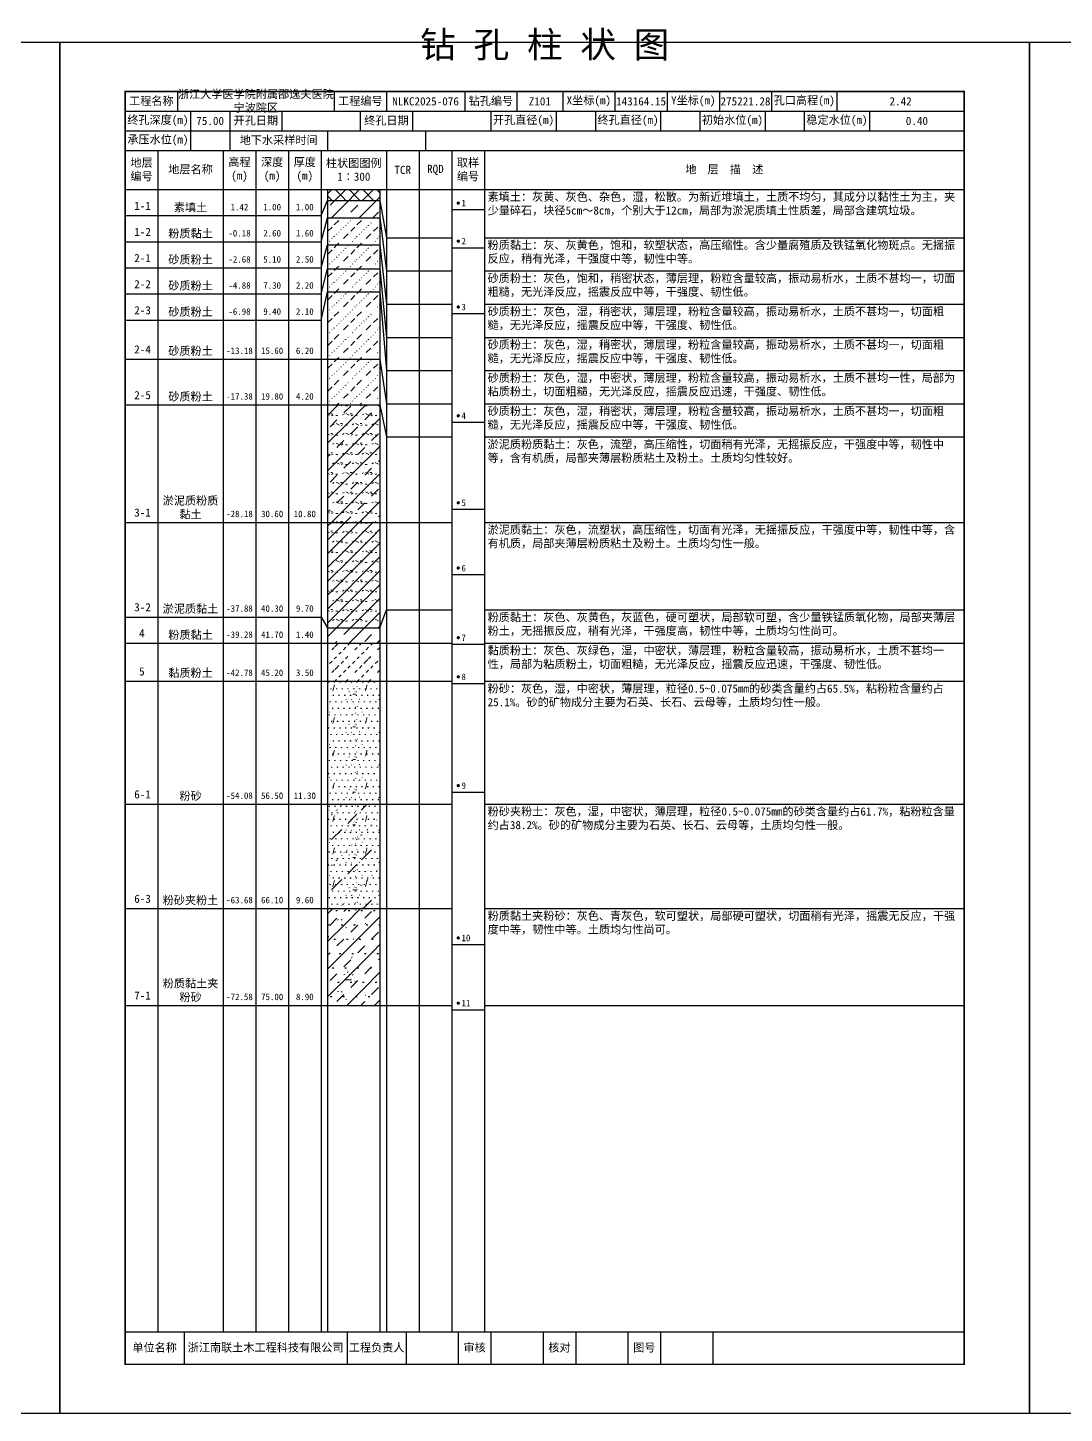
# Model space of a CAD drawing. Extents: x 297 to 65340, y 0 to 425.
# Drawn here: x 62360.1 to 62677.6, y 0 to 424.6 of the extents above; entities that cross this region are included whole.
import ezdxf
from ezdxf.enums import TextEntityAlignment as Align

# ---------------------------------------------------------------- set-up
doc = ezdxf.new("R2010")
doc.units = 0
doc.layers.get('0').update_dxf_attribs({"linetype": 'CONTINUOUS'})
doc.layers.add('FRAME', color=7, linetype='CONTINUOUS')
doc.layers.add('STRATUM', color=7, linetype='CONTINUOUS')
doc.layers.add('HATCH', color=7, linetype='CONTINUOUS', lineweight=13)
doc.styles.add('ST', font='')
doc.styles.get('ST').set_extended_font_data('SimSun')
pattern_1 = [(45, (0, 0), (-4.2426407, 4.2426407), [10, 0]), (45, (1.061, -3.182), (-2.12132034, 6.36396103), [3, -3])]
pattern_2 = [(45.000006, (0, 0), (-7.3e-07, 6.99998237), [1.971956, -7.927535]), (45.000006, (2.813, 2.829), (-7.3e-07, 6.99998237), [1.99367, -7.905828]), (45.000006, (5.0675, 5.082), (-7.3e-07, 6.99998237), [1.813609, -8.085882]), (26.565052, (0, 3.5), (7.00000042, 7.00000017), [0.0965, -15.555976]), (36.869899, (0.7, 4.2), (6.999999835, 7.000000165), [0.197747, -34.802253]), (315.00001, (3.5, 6.976), (6.99998237, 1.22e-06), [0.033054, -9.866441]), (26.565052, (3.5, 0), (7.00000042, 7.00000017), [0.144749, -15.507727]), (26.565052, (4.2, 0.7), (7.00000042, 7.00000017), [0.10528, -15.547196]), (90.000004, (4.55, 1.05), (-7, -5e-07), [0.028767, -6.971233]), (26.565052, (4.9, 1.4), (7.00000042, 7.00000017), [0.091014, -31.213938]), (36.869899, (5.6, 2.1), (6.999999835, 7.000000165), [0.110692, -34.889308]), (45.000002, (6.3, 2.8), (-2.4e-07, 6.99998237), [0.109112, -9.790383]), (315.00001, (6.914, 3.548), (6.99998237, 1.22e-06), [0.033054, -9.866441]), (36.869898, (1.4, 4.9), (6.999999957, 7.000000043), [0.10224, -34.89776]), (53.130103, (2.1, 5.6), (13.999999763, 21.000000158), [0.134384, -34.865616]), (53.130103, (2.8, 6.3), (13.999999763, 21.000000158), [0.126246, -34.873754])]
pattern_3 = [(82.875, (-0.8346, -1.206), (0.00036925, 10.000176442), [0.08929, -80.53371]), (143.13, (-0.7336, -1.2818), (-29.99996427, 20.00005359), [0.12627, -49.87373]), (172.875, (-0.5564, -1.304), (-70.000245666, 9.999660329), [0.17857, -80.44443]), (206.565, (-0.378, -1.2147), (-9.99970493, -9.99968706), [0.19954, -22.16046]), (243.435, (-0.2887, -1.0363), (8.93e-06, -9.999696), [0.19954, -22.16146]), (255.964, (-0.1994, -0.679), (-0.00020004, -9.99950129), [0.36813, -40.86287]), (255.964, (0.1106, 0.561), (-0.00020004, -9.99950129), [1.27838, -39.95262]), (255.964, (0.179, 0.835), (-0.00020004, -9.99950129), [0.28235, -40.94865]), (216.87, (0.3694, 1.0892), (-9.999982136, -10.000017864), [0.12627, -49.87373]), (243.435, (0.2683, 1.0135), (8.93e-06, -9.999696), [0.19954, -22.16146]), (206.565, (0.548, 1.1785), (-9.99970493, -9.99968706), [0.19954, -22.16046]), (172.875, (0.725, 1.1563), (-70.000245666, 9.999660329), [0.17857, -80.44443]), (143.13, (0.826, 1.0806), (-29.99996427, 20.00005359), [0.12627, -49.87373]), (82.875, (0.815, 0.992), (0.00036925, 10.000176442), [0.08929, -80.53371]), (0, (-0.33, 0.34), (0, 10), [0.89286, -9.10714]), (0, (0.025, 0), (1, 2), [0, -1.75]), (0, (0, 0.025), (1, 2), [0, -1.75]), (0, (0, 0), (1, 2), [0, -1.75]), (0, (-0.025, 0), (1, 2), [0, -1.75]), (0, (0, -0.025), (1, 2), [0, -1.75])]

# ---------------------------------------------------------------- blocks, each defined once
blk = doc.blocks.new('SolidCircle')
at = {"const_width": 0.5}
blk.add_lwpolyline([(-0.25, 0, 1), (0.25, 0, 1)], format="xyb", close=True, dxfattribs=at)

msp = doc.modelspace()

# ---------------------------------------------------------------- hatches: boundary and pattern name
at = {"layer": 'HATCH'}
h = msp.add_hatch(dxfattribs=at)
h.set_pattern_fill('STT', color=256, style=0)
h.set_pattern_definition([(45, (0, 0), (-2.12132034, 2.12132034), [10, 0]), (135, (0, 0), (-2.12132034, -2.12132034), [10, 0])])
h.paths.add_polyline_path([(62468, 375), (62452, 375), (62452, 371.67), (62468, 371.67)])
h = msp.add_hatch(dxfattribs=at)
h.set_pattern_fill('FZNT', color=256, style=0)
h.set_pattern_definition(pattern_1)
h.paths.add_polyline_path([(62468, 371.67), (62452, 371.67), (62452, 366.33), (62468, 366.33)])
h = msp.add_hatch(dxfattribs=at)
h.set_pattern_fill('SZFT', color=256, style=0)
h.set_pattern_definition(pattern_2)
h.paths.add_polyline_path([(62468, 366.33), (62452, 366.33), (62452, 358), (62468, 358)])
h = msp.add_hatch(dxfattribs=at)
h.set_pattern_fill('SZFT', color=256, style=0)
h.set_pattern_definition(pattern_2)
h.paths.add_polyline_path([(62468, 358), (62452, 358), (62452, 350.67), (62468, 350.67)])
h = msp.add_hatch(dxfattribs=at)
h.set_pattern_fill('SZFT', color=256, style=0)
h.set_pattern_definition(pattern_2)
h.paths.add_polyline_path([(62468, 350.67), (62452, 350.67), (62452, 343.67), (62468, 343.67)])
h = msp.add_hatch(dxfattribs=at)
h.set_pattern_fill('SZFT', color=256, style=0)
h.set_pattern_definition(pattern_2)
h.paths.add_polyline_path([(62468, 343.67), (62452, 343.67), (62452, 323), (62468, 323)])
h = msp.add_hatch(dxfattribs=at)
h.set_pattern_fill('SZFT', color=256, style=0)
h.set_pattern_definition(pattern_2)
h.paths.add_polyline_path([(62468, 323), (62452, 323), (62452, 309), (62468, 309)])
h = msp.add_hatch(dxfattribs=at)
h.set_pattern_fill('YNFNT', color=256, style=0)
h.set_pattern_definition([(45, (0, 0), (-4.2426407, 4.2426407), [10, 0]), (45, (1.061, -3.182), (-2.12132034, 6.36396103), [3, -3]), (26.565, (1.0741, -0.2536), (5.99982296, 5.99981224), [0.567, -12.849]), (0, (0.507, -0.2536), (0, 6), [0.567, -5.433]), (26.565, (-1.5813, 0), (5.99982296, 5.99981224), [0.567, -12.849]), (0, (-1.074, 0.2536), (0, 6), [0.567, -5.433]), (153.435, (0.5071, -0.2536), (-5.9998176, -5.36e-06), [1.134, -12.2826]), (26.565, (4.0741, 2.7464), (5.99982296, 5.99981224), [0.567, -12.849]), (0, (3.507, 2.7464), (0, 6), [0.567, -5.433]), (26.565, (1.4187, 3), (5.99982296, 5.99981224), [0.567, -12.849]), (0, (1.926, 3.2536), (0, 6), [0.567, -5.433]), (153.435, (3.5071, 2.7464), (-5.9998176, -5.36e-06), [1.134, -12.2826])])
h.paths.add_polyline_path([(62468, 309), (62452, 309), (62452, 273), (62468, 273)])
h = msp.add_hatch(dxfattribs=at)
h.set_pattern_fill('YNNT', color=256, style=0)
h.set_pattern_definition([(45, (0, 0), (-2.12132034, 2.12132034), [10, 0]), (26.565, (1.0741, -0.2536), (5.99982296, 5.99981224), [0.567, -12.849]), (0, (0.507, -0.2536), (0, 6), [0.567, -5.433]), (26.565, (-1.5813, 0), (5.99982296, 5.99981224), [0.567, -12.849]), (0, (-1.074, 0.2536), (0, 6), [0.567, -5.433]), (153.435, (0.5071, -0.2536), (-5.9998176, -5.36e-06), [1.134, -12.2826]), (26.565, (4.0741, 2.7464), (5.99982296, 5.99981224), [0.567, -12.849]), (0, (3.507, 2.7464), (0, 6), [0.567, -5.433]), (26.565, (1.4187, 3), (5.99982296, 5.99981224), [0.567, -12.849]), (0, (1.926, 3.2536), (0, 6), [0.567, -5.433]), (153.435, (3.5071, 2.7464), (-5.9998176, -5.36e-06), [1.134, -12.2826])])
h.paths.add_polyline_path([(62468, 273), (62452, 273), (62452, 240.67), (62468, 240.67)])
h = msp.add_hatch(dxfattribs=at)
h.set_pattern_fill('FZNT', color=256, style=0)
h.set_pattern_definition(pattern_1)
h.paths.add_polyline_path([(62468, 240.67), (62452, 240.67), (62452, 236), (62468, 236)])
h = msp.add_hatch(dxfattribs=at)
h.set_pattern_fill('NZFT', color=256, style=0)
h.set_pattern_definition([(45.000005, (0, 0), (-6e-07, 6.99998237), [0.947297, -8.952198]), (45.000005, (1.4, 1.4), (-6e-07, 6.99998237), [0.986898, -8.912597]), (45.000005, (2.8, 2.8), (-6e-07, 6.99998237), [1.060182, -8.839313]), (45.000005, (4.2, 4.2), (-6e-07, 6.99998237), [0.949178, -8.950318]), (45.000005, (5.6, 5.6), (-6e-07, 6.99998237), [1.036501, -8.862994]), (45.000005, (3.5, 0), (-6e-07, 6.99998237), [1.013348, -8.886147]), (45.000005, (4.9, 1.4), (-6e-07, 6.99998237), [1.078956, -12.120371]), (45.000005, (6.3, 2.8), (-6e-07, 6.99998237), [0.998824, -8.900671]), (45.000003, (0.7, 4.2), (-3.7e-07, 6.99998237), [1.05533, -8.844165]), (45.000003, (2.1, 5.6), (-3.7e-07, 6.99998237), [1.036501, -8.862994])])
h.paths.add_polyline_path([(62468, 236), (62452, 236), (62452, 224.33), (62468, 224.33)])
h = msp.add_hatch(dxfattribs=at)
h.set_pattern_fill('FS', color=256, style=0)
h.set_pattern_definition(pattern_3)
h.paths.add_polyline_path([(62468, 224.33), (62452, 224.33), (62452, 186.67), (62468, 186.67)])
h = msp.add_hatch(dxfattribs=at)
h.set_pattern_fill('FS', color=256, style=0)
h.set_pattern_definition(pattern_3)
h.paths.add_polyline_path([(62468, 186.67), (62452, 186.67), (62452, 154.67), (62468, 154.67)])
h = msp.add_hatch(dxfattribs=at)
h.set_pattern_fill('SZFT', color=256, scale=2.2, style=0)
h.set_pattern_definition([(45.000006, (0, 0), (-1.6e-06, 15.3999612), [4.3383032, -17.440577]), (45.000006, (6.188, 6.223), (-1.6e-06, 15.3999612), [4.386074, -17.3928216]), (45.000006, (11.148, 11.181), (-1.6e-06, 15.3999612), [3.9899398, -17.7889404]), (26.565052, (0, 7.7), (15.4000009, 15.4000004), [0.2123, -34.2231472]), (36.869899, (1.54, 9.24), (15.39999964, 15.40000036), [0.4350434, -76.5649566]), (315.00001, (7.7, 15.347), (15.3999612, 2.7e-06), [0.0727188, -21.7061702]), (26.565052, (7.7, 0), (15.4000009, 15.4000004), [0.3184478, -34.1169994]), (26.565052, (9.24, 1.54), (15.4000009, 15.4000004), [0.231616, -34.2038312]), (90.000004, (10.01, 2.31), (-15.4, -1e-06), [0.0632874, -15.3367126]), (26.565052, (10.78, 3.08), (15.4000009, 15.4000004), [0.200231, -68.6706636]), (36.869899, (12.32, 4.62), (15.39999964, 15.40000036), [0.2435224, -76.7564776]), (45.000002, (13.86, 6.16), (-5e-07, 15.3999612), [0.2400464, -21.5388426]), (315.00001, (15.211, 7.805), (15.3999612, 2.7e-06), [0.0727188, -21.7061702]), (36.869898, (3.08, 10.78), (15.3999999, 15.4000001), [0.224928, -76.775072]), (53.130103, (4.62, 12.32), (30.79999948, 46.20000035), [0.2956448, -76.7043552]), (53.130103, (6.16, 13.86), (30.79999948, 46.20000035), [0.2777412, -76.7222588])])
h.paths.add_polyline_path([(62468, 186.67), (62452, 186.67), (62452, 154.67), (62468, 154.67)])
h = msp.add_hatch(dxfattribs=at)
h.set_pattern_fill('FZNT', color=256, style=0)
h.set_pattern_definition(pattern_1)
h.paths.add_polyline_path([(62468, 154.67), (62452, 154.67), (62452, 125), (62468, 125)])
h = msp.add_hatch(dxfattribs=at)
h.set_pattern_fill('FS', color=256, scale=2.2, style=0)
h.set_pattern_definition([(82.875, (-1.8361, -2.6533), (0.00081235, 22.00038817), [0.196438, -177.174162]), (143.13, (-1.614, -2.82), (-65.9999214, 44.0001179), [0.277794, -109.722206]), (172.875, (-1.224, -2.8687), (-154.00054047, 21.99925272), [0.392854, -176.977746]), (206.565, (-0.831, -2.672), (-21.9993508, -21.9993115), [0.438988, -48.753012]), (243.435, (-0.635, -2.28), (1.96e-05, -21.9993312), [0.438988, -48.755212]), (255.964, (-0.4387, -1.494), (-0.0004401, -21.99890283), [0.809886, -89.898314]), (255.964, (0.2434, 1.2344), (-0.0004401, -21.99890283), [2.812436, -87.895764]), (255.964, (0.394, 1.837), (-0.0004401, -21.99890283), [0.62117, -90.08703]), (216.87, (0.8126, 2.3963), (-21.9999607, -22.0000393), [0.277794, -109.722206]), (243.435, (0.59, 2.23), (1.96e-05, -21.9993312), [0.438988, -48.755212]), (206.565, (1.205, 2.593), (-21.9993508, -21.9993115), [0.438988, -48.753012]), (172.875, (1.595, 2.544), (-154.00054047, 21.99925272), [0.392854, -176.977746]), (143.13, (1.8173, 2.3772), (-65.9999214, 44.0001179), [0.277794, -109.722206]), (82.875, (1.793, 2.1823), (0.00081235, 22.00038817), [0.196438, -177.174162]), (0, (-0.725, 0.748), (0, 22), [1.964292, -20.035708]), (0, (0.055, 0), (2.2, 4.4), [0, -3.85]), (0, (0, 0.055), (2.2, 4.4), [0, -3.85]), (0, (0, 0), (2.2, 4.4), [0, -3.85]), (0, (-0.055, 0), (2.2, 4.4), [0, -3.85]), (0, (0, -0.055), (2.2, 4.4), [0, -3.85])])
h.paths.add_polyline_path([(62468, 154.67), (62452, 154.67), (62452, 125), (62468, 125)])

# ---------------------------------------------------------------- linework, layer by layer
at = {"layer": 'FRAME', "color": 245, "linetype": 'Continuous'}
for points in [[(62073, 0), (62370, 0), (62370, 420), (62073, 420)], [(62370, 0), (62667, 0), (62667, 420), (62370, 420)], [(62667, 0), (62964, 0), (62964, 420), (62667, 420)]]:
    msp.add_lwpolyline(points, close=True, dxfattribs=at)
at = {"layer": 'FRAME', "linetype": 'Continuous', "const_width": 0.5}
msp.add_lwpolyline([(62390, 15), (62647, 15), (62647, 405), (62390, 405)], close=True, dxfattribs=at)
at = {"layer": 'FRAME', "color": 0, "linetype": 'Continuous'}
for points in [[(62406, 405), (62406, 399)], [(62454, 405), (62454, 399)], [(62470, 405), (62470, 399)], [(62494, 405), (62494, 399)], [(62510, 405), (62510, 399)], [(62524, 405), (62524, 399)], [(62540, 405), (62540, 399)], [(62556, 405), (62556, 399)], [(62572, 405), (62572, 399)], [(62588, 405), (62588, 399)], [(62608, 405), (62608, 399)], [(62647, 405), (62647, 399)], [(62390, 399), (62647, 399)], [(62410, 399), (62410, 393)], [(62422, 399), (62422, 393)], [(62438, 399), (62438, 393)], [(62462, 399), (62462, 393)], [(62478, 399), (62478, 393)], [(62502, 399), (62502, 393)], [(62522, 399), (62522, 393)], [(62534, 399), (62534, 393)], [(62554, 399), (62554, 393)], [(62566, 399), (62566, 393)], [(62586, 399), (62586, 393)], [(62598, 399), (62598, 393)], [(62618, 399), (62618, 393)], [(62647, 399), (62647, 393)], [(62390, 393), (62647, 393)], [(62410, 393), (62410, 387)], [(62422, 393), (62422, 387)], [(62452, 393), (62452, 387)], [(62482, 393), (62482, 387)], [(62390, 387), (62647, 387)], [(62400, 387), (62400, 25)], [(62420, 387), (62420, 25)], [(62430, 387), (62430, 25)], [(62440, 387), (62440, 25)], [(62450, 387), (62450, 25)], [(62470, 387), (62470, 25)], [(62480, 387), (62480, 25)], [(62490, 387), (62490, 25)], [(62500, 387), (62500, 25)], [(62647, 387), (62647, 25)], [(62390, 375), (62647, 375)], [(62452, 375), (62452, 25)], [(62468, 375), (62468, 25)], [(62390, 25), (62647, 25)], [(62408, 25), (62408, 15)], [(62458, 25), (62458, 15)], [(62476, 25), (62476, 15)], [(62492, 25), (62492, 15)], [(62502, 25), (62502, 15)], [(62518, 25), (62518, 15)], [(62528, 25), (62528, 15)], [(62544, 25), (62544, 15)], [(62554, 25), (62554, 15)], [(62570, 25), (62570, 15)]]:
    msp.add_lwpolyline(points, dxfattribs=at)
at = {"layer": 'STRATUM', "linetype": 'Continuous'}
for points in [[(62450, 367), (62452, 371.67), (62468, 371.67), (62470, 360.23)], [(62390, 367), (62400, 367)], [(62400, 367), (62420, 367)], [(62420, 367), (62430, 367)], [(62430, 367), (62440, 367)], [(62440, 367), (62450, 367)], [(62450, 359), (62452, 366.33), (62468, 366.33), (62470, 350.06)], [(62490, 368.83), (62500, 368.83)], [(62390, 359), (62400, 359)], [(62400, 359), (62420, 359)], [(62420, 359), (62430, 359)], [(62430, 359), (62440, 359)], [(62440, 359), (62450, 359)], [(62450, 351), (62452, 358), (62468, 358), (62470, 339.88)], [(62470, 360.23), (62480, 360.23)], [(62480, 360.23), (62490, 360.23)], [(62490, 357.17), (62500, 357.17)], [(62500, 360.23), (62647, 360.23)], [(62390, 351), (62400, 351)], [(62400, 351), (62420, 351)], [(62420, 351), (62430, 351)], [(62430, 351), (62440, 351)], [(62440, 351), (62450, 351)], [(62450, 343), (62452, 350.67), (62468, 350.67), (62470, 329.7)], [(62470, 350.06), (62480, 350.06)], [(62480, 350.06), (62490, 350.06)], [(62500, 350.06), (62647, 350.06)], [(62390, 343), (62400, 343)], [(62400, 343), (62420, 343)], [(62420, 343), (62430, 343)], [(62430, 343), (62440, 343)], [(62440, 343), (62450, 343)], [(62450, 335), (62452, 343.67), (62468, 343.67), (62470, 319.53)], [(62470, 339.88), (62480, 339.88)], [(62480, 339.88), (62490, 339.88)], [(62500, 339.88), (62647, 339.88)], [(62490, 337), (62500, 337)], [(62390, 335), (62400, 335)], [(62400, 335), (62420, 335)], [(62420, 335), (62430, 335)], [(62430, 335), (62440, 335)], [(62440, 335), (62450, 335)], [(62470, 329.7), (62480, 329.7)], [(62480, 329.7), (62490, 329.7)], [(62500, 329.7), (62647, 329.7)], [(62390, 323), (62400, 323)], [(62400, 323), (62420, 323)], [(62420, 323), (62430, 323)], [(62430, 323), (62440, 323)], [(62440, 323), (62450, 323)], [(62450, 323), (62452, 323), (62468, 323), (62470, 309.35)], [(62470, 319.53), (62480, 319.53)], [(62480, 319.53), (62490, 319.53)], [(62500, 319.53), (62647, 319.53)], [(62390, 309), (62400, 309)], [(62400, 309), (62420, 309)], [(62420, 309), (62430, 309)], [(62430, 309), (62440, 309)], [(62440, 309), (62450, 309)], [(62450, 309), (62452, 309), (62468, 309), (62470, 299.17)], [(62470, 309.35), (62480, 309.35)], [(62480, 309.35), (62490, 309.35)], [(62500, 309.35), (62647, 309.35)], [(62490, 303.67), (62500, 303.67)], [(62470, 299.17), (62480, 299.17)], [(62480, 299.17), (62490, 299.17)], [(62500, 299.17), (62647, 299.17)], [(62490, 277), (62500, 277)], [(62390, 273), (62400, 273)], [(62400, 273), (62420, 273)], [(62420, 273), (62430, 273)], [(62430, 273), (62440, 273)], [(62440, 273), (62450, 273)], [(62450, 273), (62452, 273), (62468, 273), (62470, 273)], [(62470, 273), (62480, 273)], [(62480, 273), (62490, 273)], [(62500, 273), (62647, 273)], [(62490, 257), (62500, 257)], [(62390, 244), (62400, 244)], [(62400, 244), (62420, 244)], [(62420, 244), (62430, 244)], [(62430, 244), (62440, 244)], [(62440, 244), (62450, 244)], [(62450, 244), (62452, 240.67), (62468, 240.67), (62470, 246.18)], [(62470, 246.18), (62480, 246.18)], [(62480, 246.18), (62490, 246.18)], [(62500, 246.18), (62647, 246.18)], [(62390, 236), (62400, 236)], [(62400, 236), (62420, 236)], [(62420, 236), (62430, 236)], [(62430, 236), (62440, 236)], [(62440, 236), (62450, 236)], [(62450, 236), (62452, 236), (62468, 236), (62470, 236)], [(62470, 236), (62480, 236)], [(62480, 236), (62490, 236)], [(62490, 235.67), (62500, 235.67)], [(62500, 236), (62647, 236)], [(62390, 224.33), (62400, 224.33)], [(62400, 224.33), (62420, 224.33)], [(62420, 224.33), (62430, 224.33)], [(62430, 224.33), (62440, 224.33)], [(62440, 224.33), (62450, 224.33)], [(62450, 224.33), (62452, 224.33), (62468, 224.33), (62470, 224.33)], [(62470, 224.33), (62480, 224.33)], [(62480, 224.33), (62490, 224.33)], [(62490, 223.67), (62500, 223.67)], [(62500, 224.33), (62647, 224.33)], [(62490, 190.33), (62500, 190.33)], [(62390, 186.67), (62400, 186.67)], [(62400, 186.67), (62420, 186.67)], [(62420, 186.67), (62430, 186.67)], [(62430, 186.67), (62440, 186.67)], [(62440, 186.67), (62450, 186.67)], [(62450, 186.67), (62452, 186.67), (62468, 186.67), (62470, 186.67)], [(62470, 186.67), (62480, 186.67)], [(62480, 186.67), (62490, 186.67)], [(62500, 186.67), (62647, 186.67)], [(62390, 154.67), (62400, 154.67)], [(62400, 154.67), (62420, 154.67)], [(62420, 154.67), (62430, 154.67)], [(62430, 154.67), (62440, 154.67)], [(62440, 154.67), (62450, 154.67)], [(62450, 154.67), (62452, 154.67), (62468, 154.67), (62470, 154.67)], [(62470, 154.67), (62480, 154.67)], [(62480, 154.67), (62490, 154.67)], [(62500, 154.67), (62647, 154.67)], [(62490, 143.67), (62500, 143.67)], [(62390, 125), (62400, 125)], [(62400, 125), (62420, 125)], [(62420, 125), (62430, 125)], [(62430, 125), (62440, 125)], [(62440, 125), (62450, 125)], [(62450, 125), (62452, 125), (62468, 125), (62470, 125)], [(62470, 125), (62480, 125)], [(62480, 125), (62490, 125)], [(62490, 123.67), (62500, 123.67)], [(62500, 125), (62647, 125)]]:
    msp.add_lwpolyline(points, dxfattribs=at)

# ---------------------------------------------------------------- block references
at = {"layer": 'STRATUM'}
for p in [(62492, 370.83), (62492, 359.17), (62492, 339), (62492, 305.67), (62492, 279), (62492, 259), (62492, 237.67), (62492, 225.67), (62492, 192.33), (62492, 145.67), (62492, 125.67)]:
    msp.add_blockref('SolidCircle', p, dxfattribs=at)

# ---------------------------------------------------------------- texts
at = {"layer": 'FRAME', "style": 'ST'}
msp.add_text('钻 孔 柱 状 图', height=8, dxfattribs=at).set_placement((62518.5, 413), align=Align.BOTTOM_CENTER)
at = {"layer": 'FRAME', "char_height": 2.5, "attachment_point": 5, "style": 'ST'}
for s, insert, width in [('工程名称', (62398, 402), 16), ('浙江大学医学院附属邵逸夫医院宁波院区', (62430, 402), 48), ('工程编号', (62462, 402), 16), ('钻孔编号', (62502, 402), 16), ('X坐标(m)', (62532, 402), 16), ('Y坐标(m)', (62564, 402), 16), ('孔口高程(m)', (62598, 402), 20), ('NLKC2025-076', (62482, 402), 24), ('Z101', (62517, 402), 14), ('143164.15', (62548, 402), 16), ('275221.28', (62580, 402), 16), ('2.42', (62627.5, 402), 39), ('终孔深度(m)', (62400, 396), 20), ('75.00', (62416, 396), 12), ('开孔日期', (62430, 396), 16), ('终孔日期', (62470, 396), 16), ('开孔直径(m)', (62512, 396), 20), ('终孔直径(m)', (62544, 396), 20), ('初始水位(m)', (62576, 396), 20), ('稳定水位(m)', (62608, 396), 20), ('0.40', (62632.5, 396), 29), ('承压水位(m)', (62400, 390), 20), ('地下水采样时间', (62437, 390), 30), ('地层编号', (62395, 381), 10), ('地层名称', (62410, 381), 20), ('高程\\P(m)', (62425, 381), 10), ('深度\\P(m)', (62435, 381), 10), ('厚度\\P(m)', (62445, 381), 10), ('柱状图图例\\P1∶300', (62460, 381), 20), ('TCR', (62475, 381), 10), ('RQD', (62485, 381), 10), ('取样编号', (62495, 381), 10), ('地  层  描  述', (62573.5, 381), 147), ('单位名称', (62399, 20), 18), ('浙江南联土木工程科技有限公司', (62433, 20), 50), ('工程负责人', (62467, 20), 18), ('审核', (62497, 20), 10), ('核对', (62523, 20), 10), ('图号', (62549, 20), 10)]:
    msp.add_mtext(s, dxfattribs=dict(at, insert=insert, width=width))
at = {"layer": 'STRATUM', "style": 'ST'}
for s, height, p in [('1-1', 2.5, (62392.75, 370)), ('1', 2, (62493, 370.83)), ('1-2', 2.5, (62392.75, 362)), ('2', 2, (62493, 359.17)), ('2-1', 2.5, (62392.75, 354)), ('2-2', 2.5, (62392.75, 346)), ('3', 2, (62493, 339)), ('2-3', 2.5, (62392.75, 338)), ('2-4', 2.5, (62392.75, 326)), ('2-5', 2.5, (62392.75, 312)), ('4', 2, (62493, 305.67)), ('3-1', 2.5, (62392.75, 276)), ('5', 2, (62493, 279)), ('6', 2, (62493, 259)), ('3-2', 2.5, (62392.75, 247)), ('4', 2.5, (62394.25, 239)), ('7', 2, (62493, 237.67)), ('5', 2.5, (62394.25, 227.33)), ('8', 2, (62493, 225.67)), ('9', 2, (62493, 192.33)), ('6-1', 2.5, (62392.75, 189.67)), ('6-3', 2.5, (62392.75, 157.67)), ('10', 2, (62493, 145.67)), ('7-1', 2.5, (62392.75, 128)), ('11', 2, (62493, 125.67))]:
    msp.add_text(s, height=height, dxfattribs=at).set_placement(p, align=Align.MIDDLE_LEFT)
for s, p in [('1.42', (62425, 368)), ('1.00', (62435, 368)), ('1.00', (62445, 368)), ('-0.18', (62425, 360)), ('2.60', (62435, 360)), ('1.60', (62445, 360)), ('-2.68', (62425, 352)), ('5.10', (62435, 352)), ('2.50', (62445, 352)), ('-4.88', (62425, 344)), ('7.30', (62435, 344)), ('2.20', (62445, 344)), ('-6.98', (62425, 336)), ('9.40', (62435, 336)), ('2.10', (62445, 336)), ('-13.18', (62425, 324)), ('15.60', (62435, 324)), ('6.20', (62445, 324)), ('-17.38', (62425, 310)), ('19.80', (62435, 310)), ('4.20', (62445, 310)), ('-28.18', (62425, 274)), ('30.60', (62435, 274)), ('10.80', (62445, 274)), ('-37.88', (62425, 245)), ('40.30', (62435, 245)), ('9.70', (62445, 245)), ('-39.28', (62425, 237)), ('41.70', (62435, 237)), ('1.40', (62445, 237)), ('-42.78', (62425, 225.33)), ('45.20', (62435, 225.33)), ('3.50', (62445, 225.33)), ('-54.08', (62425, 187.67)), ('56.50', (62435, 187.67)), ('11.30', (62445, 187.67)), ('-63.68', (62425, 155.67)), ('66.10', (62435, 155.67)), ('9.60', (62445, 155.67)), ('-72.58', (62425, 126)), ('75.00', (62435, 126)), ('8.90', (62445, 126))]:
    msp.add_text(s, height=2, dxfattribs=at).set_placement(p, align=Align.BOTTOM_CENTER)
at = {"layer": 'STRATUM', "char_height": 2.5, "style": 'ST'}
for s, insert, width, attachment_point in [('素填土：灰黄、灰色、杂色，湿，松散。为新近堆填土，土质不均匀，其成分以黏性土为主，夹少量碎石，块径5cm～8cm，个别大于12cm，局部为淤泥质填土性质差，局部含建筑垃圾。', (62501, 374), 146, 1), ('素填土', (62410, 368), 20, 8), ('粉质黏土', (62410, 360), 20, 8), ('粉质黏土：灰、灰黄色，饱和，软塑状态，高压缩性。含少量腐殖质及铁锰氧化物斑点。无摇振反应，稍有光泽，干强度中等，韧性中等。', (62501, 359.23), 146, 1), ('砂质粉土', (62410, 352), 20, 8), ('砂质粉土：灰色，饱和，稍密状态，薄层理，粉粒含量较高，振动易析水，土质不甚均一，切面粗糙，无光泽反应，摇震反应中等，干强度、韧性低。', (62501, 349.06), 146, 1), ('砂质粉土', (62410, 344), 20, 8), ('砂质粉土', (62410, 336), 20, 8), ('砂质粉土：灰色，湿，稍密状，薄层理，粉粒含量较高，振动易析水，土质不甚均一，切面粗糙，无光泽反应，摇震反应中等，干强度、韧性低。', (62501, 338.88), 146, 1), ('砂质粉土', (62410, 324), 20, 8), ('砂质粉土：灰色，湿，稍密状，薄层理，粉粒含量较高，振动易析水，土质不甚均一，切面粗糙，无光泽反应，摇震反应中等，干强度、韧性低。', (62501, 328.7), 146, 1), ('砂质粉土：灰色，湿，中密状，薄层理，粉粒含量较高，振动易析水，土质不甚均一性，局部为粘质粉土，切面粗糙，无光泽反应，摇震反应迅速，干强度、韧性低。', (62501, 318.53), 146, 1), ('砂质粉土', (62410, 310), 20, 8), ('砂质粉土：灰色，湿，稍密状，薄层理，粉粒含量较高，振动易析水，土质不甚均一，切面粗糙，无光泽反应，摇震反应中等，干强度、韧性低。', (62501, 308.35), 146, 1), ('淤泥质粉质黏土：灰色，流塑，高压缩性，切面稍有光泽，无摇振反应，干强度中等，韧性中等，含有机质，局部夹薄层粉质粘土及粉土。土质均匀性较好。', (62501, 298.17), 146, 1), ('淤泥质粉质黏土', (62410, 274), 20, 8), ('淤泥质黏土：灰色，流塑状，高压缩性，切面有光泽，无摇振反应，干强度中等，韧性中等，含有机质，局部夹薄层粉质粘土及粉土。土质均匀性一般。', (62501, 272), 146, 1), ('淤泥质黏土', (62410, 245), 20, 8), ('粉质黏土：灰色、灰黄色，灰蓝色，硬可塑状，局部软可塑，含少量铁锰质氧化物，局部夹薄层粉土，无摇振反应，稍有光泽，干强度高，韧性中等，土质均匀性尚可。', (62501, 245.18), 146, 1), ('粉质黏土', (62410, 237), 20, 8), ('黏质粉土：灰色、灰绿色，湿，中密状，薄层理，粉粒含量较高，振动易析水，土质不甚均一性，局部为粘质粉土，切面粗糙，无光泽反应，摇震反应迅速，干强度、韧性低。', (62501, 235), 146, 1), ('黏质粉土', (62410, 225.33), 20, 8), ('粉砂：灰色，湿，中密状，薄层理，粒径0.5~0.075mm的砂类含量约占65.5%，粘粉粒含量约占25.1%。砂的矿物成分主要为石英、长石、云母等，土质均匀性一般。', (62501, 223.33), 146, 1), ('粉砂', (62410, 187.67), 20, 8), ('粉砂夹粉土：灰色，湿，中密状，薄层理，粒径0.5~0.075mm的砂类含量约占61.7%，粘粉粒含量约占38.2%。砂的矿物成分主要为石英、长石、云母等，土质均匀性一般。', (62501, 185.67), 146, 1), ('粉砂夹粉土', (62410, 155.67), 20, 8), ('粉质黏土夹粉砂：灰色、青灰色，软可塑状，局部硬可塑状，切面稍有光泽，摇震无反应，干强度中等，韧性中等。土质均匀性尚可。', (62501, 153.67), 146, 1), ('粉质黏土夹粉砂', (62410, 126), 20, 8)]:
    msp.add_mtext(s, dxfattribs=dict(at, insert=insert, width=width, attachment_point=attachment_point))

doc.saveas('drawing.dxf')
